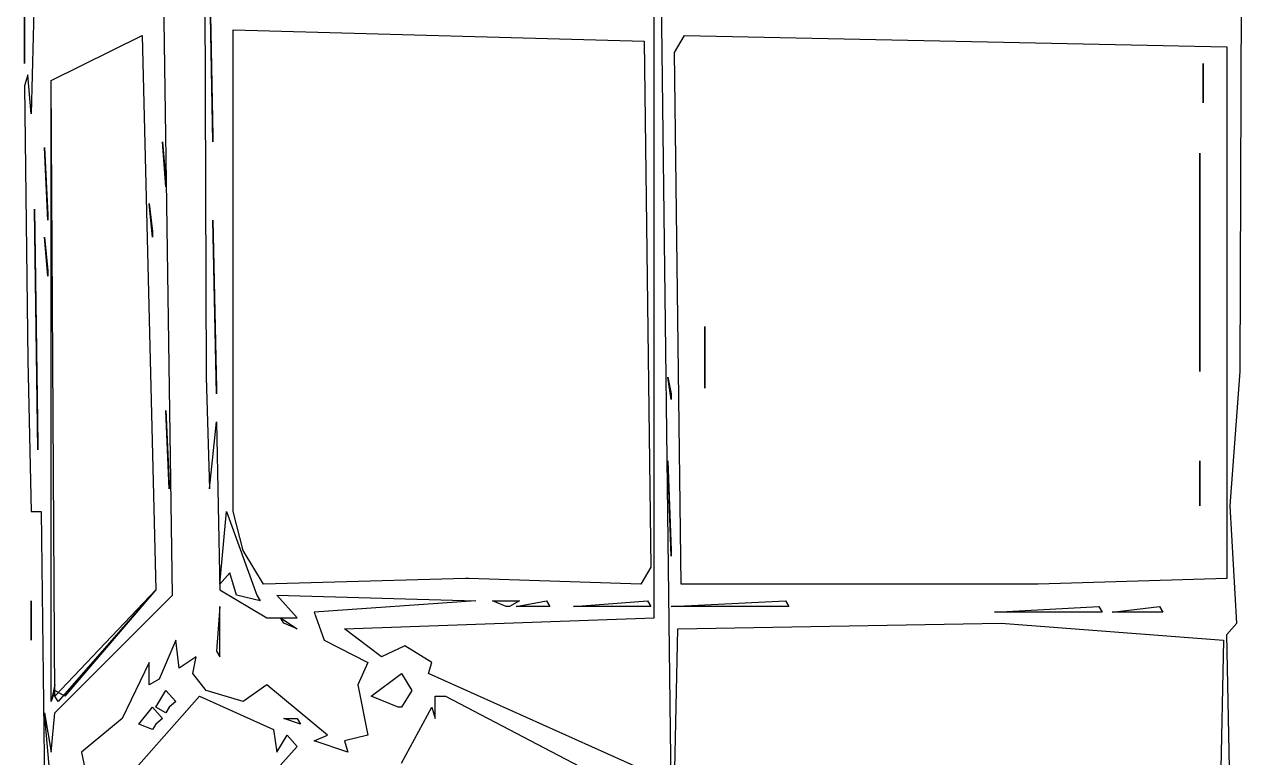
# Model space of a CAD drawing. Extents: x -11089 to 11068, y 2036 to 20000.
# Drawn here: x -5816 to 2040, y 11627 to 16351 of the extents above; entities that cross this region are included whole.
import ezdxf

# ---------------------------------------------------------------- set-up
doc = ezdxf.new("R2010")
doc.units = 0

msp = doc.modelspace()

# ---------------------------------------------------------------- linework, layer by layer
for p, q in [((-4861.1111, 12673.0769), (-4969.6181, 20000, 1883.3333)), ((-4665.7986, 20000, 1954.7619), (-4644.0972, 14079.3269)), ((-1757.8125, 12528.8462), (-1757.8125, 20000, 1942.8571)), ((-1757.8125, 20000, 1942.8571), (-1649.3056, 11411.0577)), ((2018.2292, 14115.3846), (2039.9306, 20000, 1859.5238)), ((-5815.9722, 16098.5577), (-5815.9722, 16855.7692)), ((-5815.9722, 16855.7692), (-5815.9722, 16134.6154)), ((-4600.6944, 15593.75), (-4622.3958, 16675.4808)), ((-4622.3958, 16675.4808), (-4600.6944, 15629.8077)), ((-5750.8681, 16639.4231), (-5772.5694, 15774.0385)), ((-5642.3611, 15990.3846), (-5056.4236, 16278.8462)), ((-5642.3611, 15990.3846), (-5056.4236, 16278.8462)), ((-5642.3611, 15990.3846), (-5056.4236, 16278.8462)), ((-5056.4236, 16278.8462), (-4969.6181, 12709.1346)), ((-5056.4236, 16278.8462), (-4969.6181, 12709.1346)), ((-5056.4236, 16278.8462), (-4969.6181, 12709.1346)), ((-4470.4861, 13213.9423), (-4470.4861, 16314.9038)), ((-4470.4861, 16314.9038), (-1822.9167, 16242.7885)), ((-1627.6042, 16170.6731), (-1562.5, 16278.8462)), ((-1562.5, 16278.8462), (1931.4236, 16206.7308)), ((-1822.9167, 16242.7885), (-1779.5139, 12853.3654)), ((1931.4236, 16206.7308), (1931.4236, 12781.25)), ((-5815.9722, 16134.6154), (-5815.9722, 16098.5577)), ((-1584.2014, 12745.1923), (-1627.6042, 16170.6731)), ((-5794.2708, 16026.4423), (-5815.9722, 15954.3269)), ((-5772.5694, 15774.0385), (-5794.2708, 16026.4423)), ((1779.5139, 15846.1538), (1779.5139, 16098.5577)), ((1779.5139, 16098.5577), (1779.5139, 15882.2115)), ((-5815.9722, 15954.3269), (-5794.2708, 14187.5)), ((-5620.6597, 12024.0385), (-5642.3611, 15990.3846)), ((-5642.3611, 11987.9808), (-5642.3611, 15990.3846)), ((-5642.3611, 11987.9808), (-5642.3611, 15990.3846)), ((1779.5139, 15882.2115), (1779.5139, 15846.1538)), ((-5664.0625, 15088.9423), (-5685.7639, 15557.6923)), ((-5685.7639, 15557.6923), (-5664.0625, 15125)), ((-4904.5139, 15305.2885), (-4926.2153, 15593.75)), ((-4926.2153, 15593.75), (-4904.5139, 15341.3462)), ((-4600.6944, 15629.8077), (-4600.6944, 15593.75)), ((1757.8125, 14115.3846), (1757.8125, 15521.6346)), ((1757.8125, 15521.6346), (1757.8125, 14151.4423)), ((-4904.5139, 15341.3462), (-4904.5139, 15305.2885)), ((-4991.3194, 14980.7692), (-5013.0208, 15197.1154)), ((-5013.0208, 15197.1154), (-4991.3194, 15016.8269)), ((-5729.1667, 13610.5769), (-5750.8681, 15161.0577)), ((-5750.8681, 15161.0577), (-5729.1667, 13646.6346)), ((-5664.0625, 15125), (-5664.0625, 15088.9423)), ((-4578.9931, 13971.1538), (-4600.6944, 15088.9423)), ((-4600.6944, 15088.9423), (-4578.9931, 14007.2115)), ((-4991.3194, 15016.8269), (-4991.3194, 14980.7692)), ((-5664.0625, 14728.3654), (-5685.7639, 14980.7692)), ((-5685.7639, 14980.7692), (-5664.0625, 14764.4231)), ((-5664.0625, 14764.4231), (-5664.0625, 14728.3654)), ((-1432.2917, 14007.2115), (-1432.2917, 14403.8462)), ((-1432.2917, 14403.8462), (-1432.2917, 14043.2692)), ((-5794.2708, 14187.5), (-5772.5694, 13213.9423)), ((1757.8125, 14151.4423), (1757.8125, 14115.3846)), ((-4644.0972, 14079.3269), (-4622.3958, 13358.1731)), ((-1649.3056, 13935.0962), (-1671.0069, 14079.3269)), ((-1671.0069, 14079.3269), (-1649.3056, 13971.1538)), ((1953.125, 13250), (2018.2292, 14115.3846)), ((-4578.9931, 14007.2115), (-4578.9931, 13971.1538)), ((-1432.2917, 14043.2692), (-1432.2917, 14007.2115)), ((-1649.3056, 13971.1538), (-1649.3056, 13935.0962)), ((-4882.8125, 13358.1731), (-4904.5139, 13862.9808)), ((-4904.5139, 13862.9808), (-4882.8125, 13394.2308)), ((-4622.3958, 13358.1731), (-4578.9931, 13790.8654)), ((-4578.9931, 13790.8654), (-4557.2917, 12709.1346)), ((-5729.1667, 13646.6346), (-5729.1667, 13610.5769)), ((-1649.3056, 12925.4808), (-1671.0069, 13538.4615)), ((-1671.0069, 13538.4615), (-1649.3056, 12961.5385)), ((1757.8125, 13250), (1757.8125, 13538.4615)), ((1757.8125, 13538.4615), (1757.8125, 13286.0577)), ((-4882.8125, 13394.2308), (-4882.8125, 13358.1731)), ((1757.8125, 13286.0577), (1757.8125, 13250)), ((-5772.5694, 13213.9423), (-5707.4653, 13213.9423)), ((-5707.4653, 13213.9423), (-5685.7639, 11375)), ((-4557.2917, 12745.1923), (-4513.8889, 13213.9423)), ((-4513.8889, 13213.9423), (-4318.5764, 12673.0769)), ((-4405.3819, 12961.5385), (-4470.4861, 13213.9423)), ((1996.5278, 12492.7885), (1953.125, 13250)), ((-4275.1736, 12745.1923), (-4405.3819, 12961.5385)), ((-1649.3056, 12961.5385), (-1649.3056, 12925.4808)), ((-4492.1875, 12817.3077), (-4557.2917, 12745.1923)), ((-4448.7847, 12673.0769), (-4492.1875, 12817.3077)), ((-1779.5139, 12853.3654), (-1844.6181, 12745.1923)), ((-2973.0903, 12781.25), (-4275.1736, 12745.1923)), ((-2951.3889, 12781.25), (-2973.0903, 12781.25)), ((-1844.6181, 12745.1923), (-2951.3889, 12781.25)), ((694.4444, 12745.1923), (-1584.2014, 12745.1923)), ((716.1458, 12745.1923), (694.4444, 12745.1923)), ((1931.4236, 12781.25), (716.1458, 12745.1923)), ((-4969.6181, 12709.1346), (-5620.6597, 12024.0385)), ((-5620.6597, 11915.8654), (-4861.1111, 12673.0769)), ((-4969.6181, 12709.1346), (-5598.9583, 11987.9808)), ((-4969.6181, 12709.1346), (-5555.5556, 12024.0385)), ((-4557.2917, 12709.1346), (-4253.4722, 12528.8462)), ((-4296.875, 12637.0192), (-4448.7847, 12673.0769)), ((-4318.5764, 12673.0769), (-4296.875, 12637.0192)), ((-4058.1597, 12528.8462), (-4188.3681, 12673.0769)), ((-4188.3681, 12673.0769), (-2907.9861, 12637.0192)), ((-5772.5694, 12384.6154), (-5772.5694, 12637.0192)), ((-5772.5694, 12637.0192), (-5772.5694, 12420.6731)), ((-4557.2917, 12600.9615), (-4578.9931, 12312.5)), ((-4557.2917, 12276.4423), (-4557.2917, 12600.9615)), ((-2907.9861, 12637.0192), (-3949.6528, 12564.9038)), ((-2712.6736, 12600.9615), (-2799.4792, 12637.0192)), ((-2799.4792, 12637.0192), (-2625.8681, 12637.0192)), ((-2690.9722, 12600.9615), (-2712.6736, 12600.9615)), ((-2625.8681, 12637.0192), (-2690.9722, 12600.9615)), ((-2647.5694, 12600.9615), (-2452.2569, 12637.0192)), ((-2430.5556, 12600.9615), (-2647.5694, 12600.9615)), ((-2452.2569, 12637.0192), (-2430.5556, 12600.9615)), ((-2278.6458, 12600.9615), (-1801.2153, 12637.0192)), ((-1779.5139, 12600.9615), (-2278.6458, 12600.9615)), ((-1801.2153, 12637.0192), (-1779.5139, 12600.9615)), ((-1649.3056, 12600.9615), (-911.4583, 12637.0192)), ((-889.7569, 12600.9615), (-1649.3056, 12600.9615)), ((-911.4583, 12637.0192), (-889.7569, 12600.9615)), ((434.0278, 12564.9038), (1106.7708, 12600.9615)), ((1106.7708, 12600.9615), (1128.4722, 12564.9038)), ((1193.5764, 12564.9038), (1497.3958, 12600.9615)), ((1497.3958, 12600.9615), (1519.0972, 12564.9038)), ((-4253.4722, 12528.8462), (-4058.1597, 12528.8462)), ((-4166.6667, 12528.8462), (-4058.1597, 12456.7308)), ((-4144.9653, 12492.7885), (-4166.6667, 12528.8462)), ((-4058.1597, 12456.7308), (-4144.9653, 12492.7885)), ((-3949.6528, 12564.9038), (-3884.5486, 12384.6154)), ((-3754.3403, 12456.7308), (-1757.8125, 12528.8462)), ((-1605.9028, 12456.7308), (477.4306, 12492.7885)), ((1128.4722, 12564.9038), (434.0278, 12564.9038)), ((477.4306, 12492.7885), (1909.7222, 12384.6154)), ((1519.0972, 12564.9038), (1193.5764, 12564.9038)), ((1931.4236, 12420.6731), (1996.5278, 12492.7885)), ((-5772.5694, 12420.6731), (-5772.5694, 12384.6154)), ((-3515.625, 12276.4423), (-3754.3403, 12456.7308)), ((-1627.6042, 11447.1154), (-1605.9028, 12456.7308)), ((1953.125, 11375), (1931.4236, 12420.6731)), ((-4839.4097, 12384.6154), (-4947.9167, 12132.2115)), ((-4817.7083, 12204.3269), (-4839.4097, 12384.6154)), ((-3884.5486, 12384.6154), (-3602.4306, 12240.3846)), ((-3363.7153, 12348.5577), (-3515.625, 12276.4423)), ((-3190.1042, 12240.3846), (-3363.7153, 12348.5577)), ((1909.7222, 12384.6154), (1888.0208, 11338.9423)), ((-4709.2014, 12276.4423), (-4817.7083, 12204.3269)), ((-4730.9028, 12168.2692), (-4709.2014, 12276.4423)), ((-4578.9931, 12312.5), (-4557.2917, 12276.4423)), ((-5013.0208, 12240.3846), (-5186.6319, 11879.8077)), ((-5013.0208, 12096.1538), (-5013.0208, 12240.3846)), ((-3602.4306, 12240.3846), (-3667.5347, 12096.1538)), ((-3211.8056, 12168.2692), (-3190.1042, 12240.3846)), ((-4947.9167, 12132.2115), (-5013.0208, 12096.1538)), ((-4644.0972, 12060.0962), (-4730.9028, 12168.2692)), ((-3580.7292, 12024.0385), (-3385.4167, 12168.2692)), ((-3385.4167, 12168.2692), (-3320.3125, 12060.0962)), ((-1844.6181, 11555.2885), (-3211.8056, 12168.2692)), ((-5620.6597, 12096.1538), (-5642.3611, 11987.9808)), ((-5620.6597, 12060.0962), (-5642.3611, 11987.9808)), ((-5620.6597, 12060.0962), (-5620.6597, 12096.1538)), ((-5620.6597, 12024.0385), (-5620.6597, 12060.0962)), ((-5555.5556, 12024.0385), (-5620.6597, 12060.0962)), ((-5598.9583, 11987.9808), (-5620.6597, 12024.0385)), ((-5230.0347, 11411.0577), (-4687.5, 12024.0385)), ((-4969.6181, 11951.9231), (-4904.5139, 12060.0962)), ((-4904.5139, 12060.0962), (-4839.4097, 11987.9808)), ((-4687.5, 12024.0385), (-4210.0694, 11807.6923)), ((-4405.3819, 11987.9808), (-4644.0972, 12060.0962)), ((-4253.4722, 12096.1538), (-4405.3819, 11987.9808)), ((-3862.8472, 11771.6346), (-4253.4722, 12096.1538)), ((-3667.5347, 12096.1538), (-3602.4306, 11771.6346)), ((-3407.1181, 11951.9231), (-3580.7292, 12024.0385)), ((-3320.3125, 12060.0962), (-3385.4167, 11951.9231)), ((-3168.4028, 11879.8077), (-3168.4028, 12024.0385)), ((-3168.4028, 12024.0385), (-3103.2986, 12024.0385)), ((-3103.2986, 12024.0385), (-1931.4236, 11411.0577)), ((-5078.125, 11843.75), (-4991.3194, 11951.9231)), ((-4991.3194, 11951.9231), (-4926.2153, 11879.8077)), ((-4904.5139, 11915.8654), (-4969.6181, 11951.9231)), ((-4882.8125, 11951.9231), (-4904.5139, 11915.8654)), ((-4839.4097, 11987.9808), (-4882.8125, 11951.9231)), ((-3385.4167, 11951.9231), (-3407.1181, 11951.9231)), ((-3385.4167, 11591.3462), (-3190.1042, 11951.9231)), ((-3190.1042, 11951.9231), (-3168.4028, 11879.8077)), ((-5642.3611, 11411.0577), (-5685.7639, 11915.8654)), ((-5685.7639, 11915.8654), (-5642.3611, 11663.4615)), ((-5642.3611, 11663.4615), (-5620.6597, 11915.8654)), ((-5186.6319, 11879.8077), (-5447.0486, 11663.4615)), ((-4926.2153, 11879.8077), (-4969.6181, 11843.75)), ((-4036.4583, 11843.75), (-4144.9653, 11879.8077)), ((-4144.9653, 11879.8077), (-4058.1597, 11879.8077)), ((-4058.1597, 11879.8077), (-4036.4583, 11843.75)), ((-4991.3194, 11807.6923), (-5078.125, 11843.75)), ((-4969.6181, 11843.75), (-4991.3194, 11807.6923)), ((-4210.0694, 11807.6923), (-4188.3681, 11663.4615)), ((-4188.3681, 11663.4615), (-4123.2639, 11771.6346)), ((-4123.2639, 11771.6346), (-4058.1597, 11699.5192)), ((-3949.6528, 11735.5769), (-3862.8472, 11771.6346)), ((-3732.6389, 11663.4615), (-3949.6528, 11735.5769)), ((-3602.4306, 11771.6346), (-3754.3403, 11735.5769)), ((-3754.3403, 11735.5769), (-3732.6389, 11663.4615)), ((-5447.0486, 11663.4615), (-5381.9444, 11338.9423)), ((-4058.1597, 11699.5192), (-4513.8889, 11194.7115))]:
    msp.add_line(p, q)

doc.saveas('drawing.dxf')
